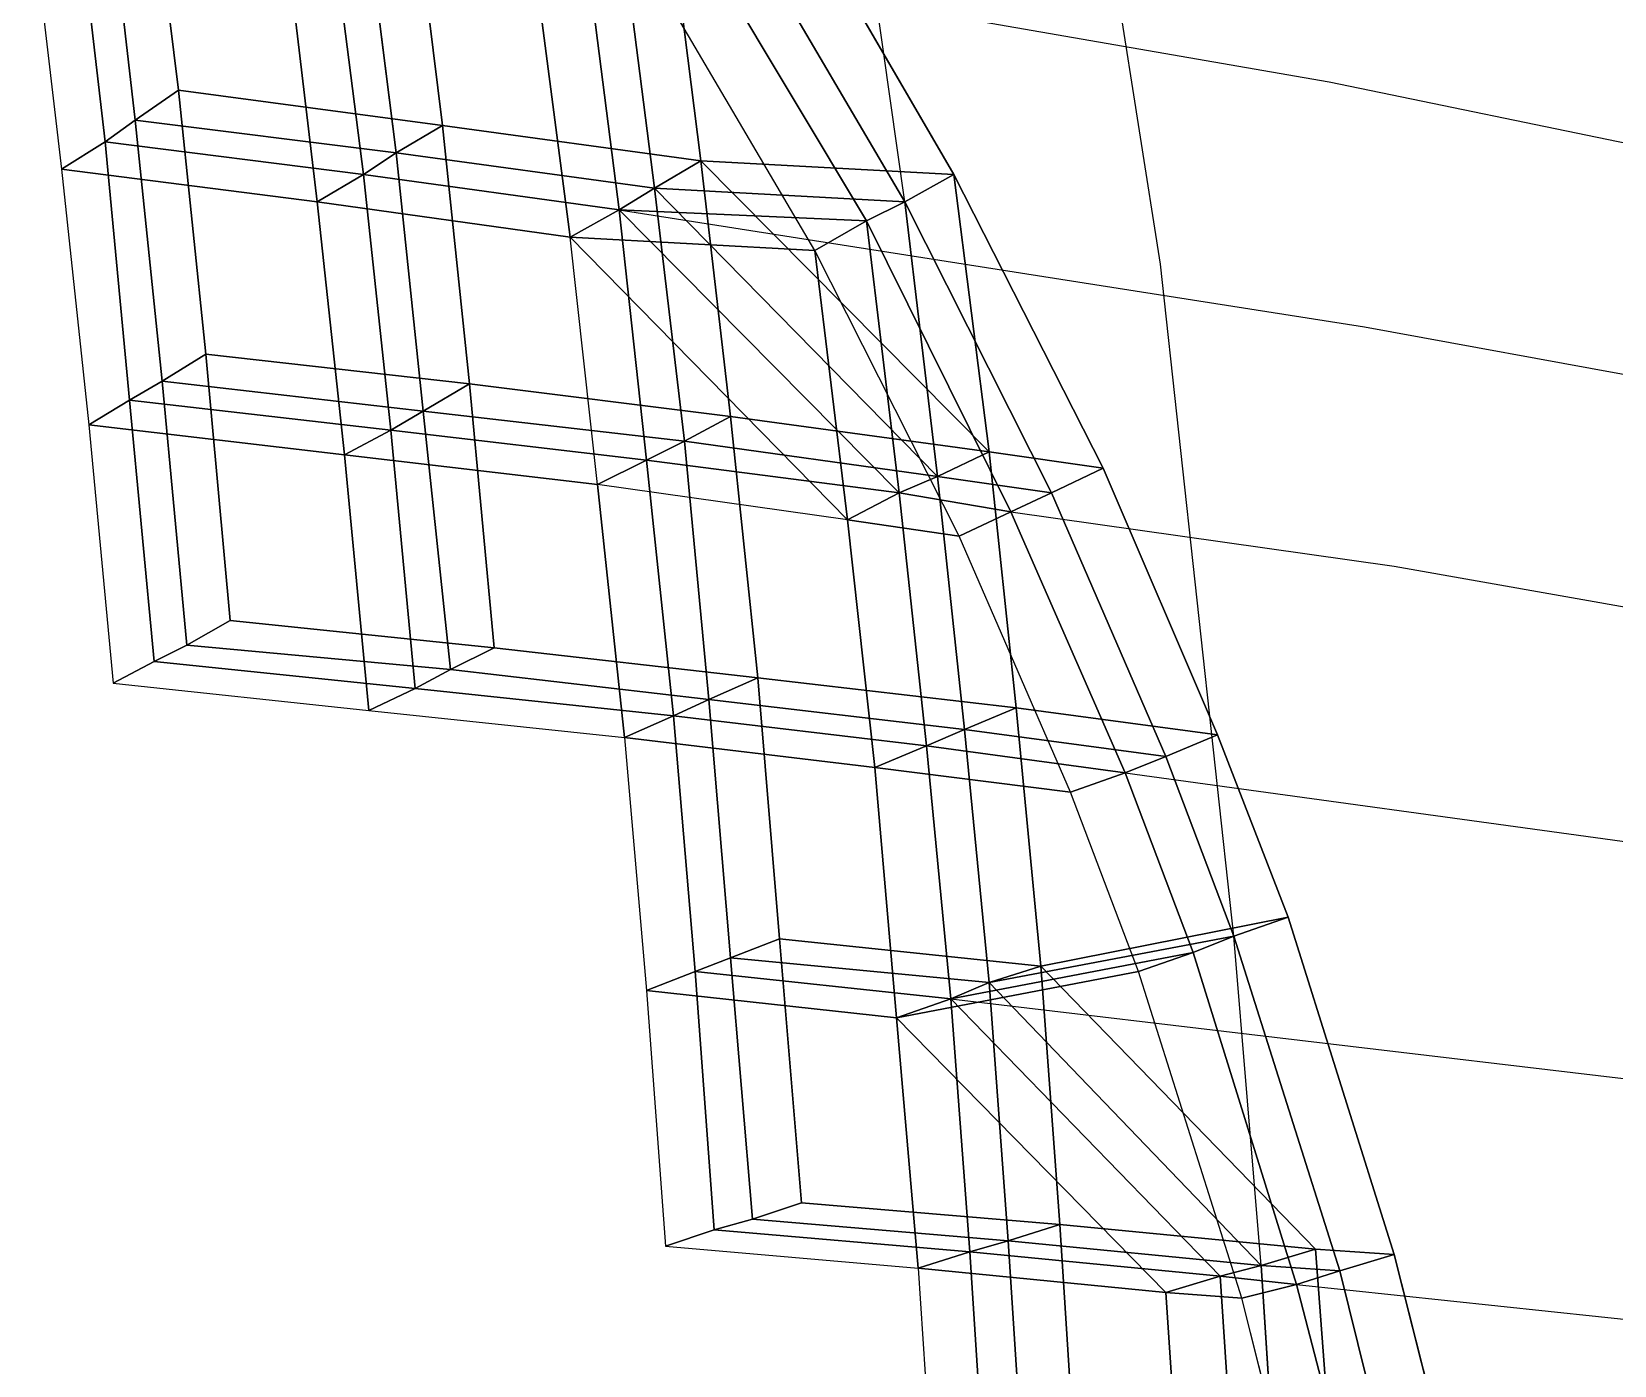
# Model space of a CAD drawing. Extents: x -24.1 to 24.1, y -24.4 to 24.4.
# Drawn here: x 13.24 to 19.06, y 4.71 to 9.62 of the extents above; entities that cross this region are included whole.
import ezdxf

# ---------------------------------------------------------------- set-up
doc = ezdxf.new("R2010")
doc.units = 0
doc.header["$MEASUREMENT"] = 0
for name, color, linetype in [('Bases - borderline', 7, 'CONTINUOUS'), ('Bases - borderline bottom', 7, 'CONTINUOUS'), ('Bases - borderline side1', 7, 'CONTINUOUS'), ('Bases - borderline side2', 7, 'CONTINUOUS'), ('Bases - borderline side3', 7, 'CONTINUOUS'), ('Bases - borderline side4', 7, 'CONTINUOUS'), ('Bases - borderline top', 7, 'CONTINUOUS'), ('Bases bottom', 7, 'CONTINUOUS'), ('Bases side1', 7, 'CONTINUOUS'), ('Bases side2', 7, 'CONTINUOUS'), ('Bases side3', 7, 'CONTINUOUS'), ('Bases side4', 7, 'CONTINUOUS'), ('Bases top', 7, 'CONTINUOUS'), ('FEA1', 7, 'CONTINUOUS'), ('LowerTendons', 7, 'CONTINUOUS'), ('LowerTendons Crown', 7, 'CONTINUOUS'), ('TendonPoints1', 7, 'CONTINUOUS'), ('UpperTendons', 7, 'CONTINUOUS'), ('UpperTendons Crown', 7, 'CONTINUOUS')]:
    doc.layers.add(name, color=color, linetype=linetype)

msp = doc.modelspace()

# ---------------------------------------------------------------- linework, layer by layer
at = {"layer": 'Bases - borderline'}
for points in [[(15.7, 9.14, 60.31), (16.76, 8.07, 60.05), (15.81, 8.2, 60.52)], [(15.7, 9.14, 60.31), (16.76, 8.07, 60.05), (16.63, 9.09, 59.83)], [(16.76, 8.07, 60.05), (17.18, 8.01, 59.83), (16.63, 9.09, 59.83)], [(15.53, 9.04, 59.97), (16.57, 7.98, 59.71), (15.64, 8.11, 60.18)], [(15.53, 9.04, 59.97), (16.57, 7.98, 59.71), (15.64, 8.11, 60.18)], [(15.53, 9.04, 59.97), (16.57, 7.98, 59.71), (16.45, 8.99, 59.49)], [(15.53, 9.04, 59.97), (16.57, 7.98, 59.71), (16.45, 8.99, 59.49)], [(16.57, 7.98, 59.71), (16.99, 7.92, 59.5), (16.45, 8.99, 59.49)], [(16.57, 7.98, 59.71), (16.99, 7.92, 59.5), (16.45, 8.99, 59.49)], [(15.4, 8.96, 59.71), (16.43, 7.92, 59.45), (15.5, 8.04, 59.92)], [(15.4, 8.96, 59.71), (16.43, 7.92, 59.45), (15.5, 8.04, 59.92)], [(15.4, 8.96, 59.71), (16.43, 7.92, 59.45), (16.31, 8.92, 59.24)], [(15.4, 8.96, 59.71), (16.43, 7.92, 59.45), (16.31, 8.92, 59.24)], [(16.43, 7.92, 59.45), (16.84, 7.85, 59.24), (16.31, 8.92, 59.24)], [(16.43, 7.92, 59.45), (16.84, 7.85, 59.24), (16.31, 8.92, 59.24)], [(15.22, 8.86, 59.37), (16.24, 7.82, 59.11), (15.32, 7.95, 59.57)], [(15.22, 8.86, 59.37), (16.24, 7.82, 59.11), (16.12, 8.81, 58.9)], [(16.24, 7.82, 59.11), (16.65, 7.76, 58.9), (16.12, 8.81, 58.9)], [(16.95, 6.18, 60.39), (17.02, 5.23, 60.53), (17.96, 5.14, 60)], [(16.76, 6.12, 60.04), (16.83, 5.17, 60.18), (17.76, 5.08, 59.66)], [(16.76, 6.12, 60.04), (16.83, 5.17, 60.18), (17.76, 5.08, 59.66)], [(16.62, 6.06, 59.79), (16.69, 5.13, 59.92), (17.61, 5.04, 59.41)], [(16.62, 6.06, 59.79), (16.69, 5.13, 59.92), (17.61, 5.04, 59.41)], [(16.42, 5.99, 59.44), (16.5, 5.07, 59.57), (17.41, 4.98, 59.07)]]:
    msp.add_3dface(points, dxfattribs=at)
at = {"layer": 'Bases - borderline bottom'}
for points in [[(15.41, 9.98, 59.73), (15.53, 9.04, 59.97), (16.45, 8.99, 59.49), (15.91, 9.91, 59.5)], [(15.28, 9.9, 59.48), (15.4, 8.96, 59.71), (16.31, 8.92, 59.24), (15.77, 9.82, 59.24)], [(15.1, 9.78, 59.14), (15.22, 8.86, 59.37), (16.12, 8.81, 58.9), (15.59, 9.71, 58.9)], [(16.57, 7.98, 59.71), (16.67, 7.05, 59.89), (17.41, 6.95, 59.49), (16.99, 7.92, 59.5)], [(16.43, 7.92, 59.45), (16.53, 6.99, 59.63), (17.26, 6.89, 59.24), (16.84, 7.85, 59.24)], [(16.24, 7.82, 59.11), (16.34, 6.91, 59.29), (17.06, 6.82, 58.9), (16.65, 7.76, 58.9)], [(16.67, 7.05, 59.89), (16.76, 6.12, 60.04), (17.66, 6.29, 59.49), (17.41, 6.95, 59.49)], [(16.53, 6.99, 59.63), (16.62, 6.06, 59.79), (17.51, 6.23, 59.24), (17.26, 6.89, 59.24)], [(16.34, 6.91, 59.29), (16.42, 5.99, 59.44), (17.31, 6.16, 58.9), (17.06, 6.82, 58.9)], [(16.76, 6.12, 60.04), (17.76, 5.08, 59.66), (18.05, 5.06, 59.5), (17.66, 6.29, 59.49)], [(16.62, 6.06, 59.79), (17.61, 5.04, 59.41), (17.89, 5.01, 59.24), (17.51, 6.23, 59.24)], [(16.42, 5.99, 59.44), (17.41, 4.98, 59.07), (17.69, 4.96, 58.9), (17.31, 6.16, 58.9)], [(17.76, 5.08, 59.66), (17.82, 4.17, 59.77), (18.28, 4.13, 59.5), (18.05, 5.06, 59.5)], [(17.61, 5.04, 59.41), (17.67, 4.13, 59.51), (18.13, 4.09, 59.24), (17.89, 5.01, 59.24)], [(17.41, 4.98, 59.07), (17.47, 4.08, 59.17), (17.92, 4.04, 58.9), (17.69, 4.96, 58.9)]]:
    msp.add_3dface(points, dxfattribs=at)
at = {"layer": 'Bases - borderline side1'}
for points in [[(15.41, 9.98, 59.73), (15.53, 9.04, 59.97), (15.7, 9.14, 60.31), (15.58, 10.09, 60.07)], [(15.28, 9.9, 59.48), (15.4, 8.96, 59.71), (15.53, 9.04, 59.97), (15.41, 9.98, 59.73)], [(15.1, 9.78, 59.14), (15.22, 8.86, 59.37), (15.4, 8.96, 59.71), (15.28, 9.9, 59.48)], [(16.57, 7.98, 59.71), (16.67, 7.05, 59.89), (16.86, 7.13, 60.23), (16.76, 8.07, 60.05)], [(16.43, 7.92, 59.45), (16.53, 6.99, 59.63), (16.67, 7.05, 59.89), (16.57, 7.98, 59.71)], [(16.24, 7.82, 59.11), (16.34, 6.91, 59.29), (16.53, 6.99, 59.63), (16.43, 7.92, 59.45)], [(16.67, 7.05, 59.89), (16.76, 6.12, 60.04), (16.95, 6.18, 60.39), (16.86, 7.13, 60.23)], [(16.53, 6.99, 59.63), (16.62, 6.06, 59.79), (16.76, 6.12, 60.04), (16.67, 7.05, 59.89)], [(16.34, 6.91, 59.29), (16.42, 5.99, 59.44), (16.62, 6.06, 59.79), (16.53, 6.99, 59.63)], [(16.76, 6.12, 60.04), (17.76, 5.08, 59.66), (17.96, 5.14, 60), (16.95, 6.18, 60.39)], [(16.62, 6.06, 59.79), (17.61, 5.04, 59.41), (17.76, 5.08, 59.66), (16.76, 6.12, 60.04)], [(16.42, 5.99, 59.44), (17.41, 4.98, 59.07), (17.61, 5.04, 59.41), (16.62, 6.06, 59.79)], [(17.76, 5.08, 59.66), (17.82, 4.17, 59.77), (18.03, 4.21, 60.11), (17.96, 5.14, 60)], [(17.61, 5.04, 59.41), (17.67, 4.13, 59.51), (17.82, 4.17, 59.77), (17.76, 5.08, 59.66)], [(17.41, 4.98, 59.07), (17.47, 4.08, 59.17), (17.67, 4.13, 59.51), (17.61, 5.04, 59.41)]]:
    msp.add_3dface(points, dxfattribs=at)
at = {"layer": 'Bases - borderline side2'}
for points in [[(15.53, 9.04, 59.97), (16.45, 8.99, 59.49), (16.63, 9.09, 59.83), (15.7, 9.14, 60.31)], [(15.4, 8.96, 59.71), (16.31, 8.92, 59.24), (16.45, 8.99, 59.49), (15.53, 9.04, 59.97)], [(15.22, 8.86, 59.37), (16.12, 8.81, 58.9), (16.31, 8.92, 59.24), (15.4, 8.96, 59.71)], [(16.67, 7.05, 59.89), (17.41, 6.95, 59.49), (17.6, 7.03, 59.83), (16.86, 7.13, 60.23)], [(16.53, 6.99, 59.63), (17.26, 6.89, 59.24), (17.41, 6.95, 59.49), (16.67, 7.05, 59.89)], [(16.34, 6.91, 59.29), (17.06, 6.82, 58.9), (17.26, 6.89, 59.24), (16.53, 6.99, 59.63)], [(16.76, 6.12, 60.04), (17.66, 6.29, 59.49), (17.86, 6.36, 59.83), (16.95, 6.18, 60.39)], [(16.62, 6.06, 59.79), (17.51, 6.23, 59.24), (17.66, 6.29, 59.49), (16.76, 6.12, 60.04)], [(16.42, 5.99, 59.44), (17.31, 6.16, 58.9), (17.51, 6.23, 59.24), (16.62, 6.06, 59.79)], [(17.76, 5.08, 59.66), (18.05, 5.06, 59.5), (18.25, 5.12, 59.83), (17.96, 5.14, 60)], [(17.61, 5.04, 59.41), (17.89, 5.01, 59.24), (18.05, 5.06, 59.5), (17.76, 5.08, 59.66)], [(17.41, 4.98, 59.07), (17.69, 4.96, 58.9), (17.89, 5.01, 59.24), (17.61, 5.04, 59.41)]]:
    msp.add_3dface(points, dxfattribs=at)
at = {"layer": 'Bases - borderline side3'}
for points in [[(16.45, 8.99, 59.49), (15.91, 9.91, 59.5), (16.09, 10.02, 59.83), (16.63, 9.09, 59.83)], [(16.31, 8.92, 59.24), (15.77, 9.82, 59.24), (15.91, 9.91, 59.5), (16.45, 8.99, 59.49)], [(16.12, 8.81, 58.9), (15.59, 9.71, 58.9), (15.77, 9.82, 59.24), (16.31, 8.92, 59.24)], [(17.41, 6.95, 59.49), (16.99, 7.92, 59.5), (17.18, 8.01, 59.83), (17.6, 7.03, 59.83)], [(17.26, 6.89, 59.24), (16.84, 7.85, 59.24), (16.99, 7.92, 59.5), (17.41, 6.95, 59.49)], [(17.06, 6.82, 58.9), (16.65, 7.76, 58.9), (16.84, 7.85, 59.24), (17.26, 6.89, 59.24)], [(17.66, 6.29, 59.49), (17.41, 6.95, 59.49), (17.6, 7.03, 59.83), (17.86, 6.36, 59.83)], [(17.51, 6.23, 59.24), (17.26, 6.89, 59.24), (17.41, 6.95, 59.49), (17.66, 6.29, 59.49)], [(17.31, 6.16, 58.9), (17.06, 6.82, 58.9), (17.26, 6.89, 59.24), (17.51, 6.23, 59.24)], [(18.05, 5.06, 59.5), (17.66, 6.29, 59.49), (17.86, 6.36, 59.83), (18.25, 5.12, 59.83)], [(17.89, 5.01, 59.24), (17.51, 6.23, 59.24), (17.66, 6.29, 59.49), (18.05, 5.06, 59.5)], [(17.69, 4.96, 58.9), (17.31, 6.16, 58.9), (17.51, 6.23, 59.24), (17.89, 5.01, 59.24)], [(18.28, 4.13, 59.5), (18.05, 5.06, 59.5), (18.25, 5.12, 59.83), (18.49, 4.17, 59.83)], [(17.92, 4.04, 58.9), (17.69, 4.96, 58.9), (17.89, 5.01, 59.24), (18.13, 4.09, 59.24)], [(18.13, 4.09, 59.24), (17.89, 5.01, 59.24), (18.05, 5.06, 59.5), (18.28, 4.13, 59.5)]]:
    msp.add_3dface(points, dxfattribs=at)
at = {"layer": 'Bases - borderline side4'}
for points in [[(16.99, 7.92, 59.5), (16.57, 7.98, 59.71), (16.76, 8.07, 60.05), (17.18, 8.01, 59.83)], [(16.84, 7.85, 59.24), (16.43, 7.92, 59.45), (16.57, 7.98, 59.71), (16.99, 7.92, 59.5)], [(16.65, 7.76, 58.9), (16.24, 7.82, 59.11), (16.43, 7.92, 59.45), (16.84, 7.85, 59.24)], [(17.41, 6.95, 59.49), (16.67, 7.05, 59.89), (16.86, 7.13, 60.23), (17.6, 7.03, 59.83)], [(17.26, 6.89, 59.24), (16.53, 6.99, 59.63), (16.67, 7.05, 59.89), (17.41, 6.95, 59.49)], [(17.06, 6.82, 58.9), (16.34, 6.91, 59.29), (16.53, 6.99, 59.63), (17.26, 6.89, 59.24)], [(17.66, 6.29, 59.49), (16.76, 6.12, 60.04), (16.95, 6.18, 60.39), (17.86, 6.36, 59.83)], [(17.51, 6.23, 59.24), (16.62, 6.06, 59.79), (16.76, 6.12, 60.04), (17.66, 6.29, 59.49)], [(17.31, 6.16, 58.9), (16.42, 5.99, 59.44), (16.62, 6.06, 59.79), (17.51, 6.23, 59.24)], [(18.05, 5.06, 59.5), (17.76, 5.08, 59.66), (17.96, 5.14, 60), (18.25, 5.12, 59.83)], [(17.89, 5.01, 59.24), (17.61, 5.04, 59.41), (17.76, 5.08, 59.66), (18.05, 5.06, 59.5)], [(17.69, 4.96, 58.9), (17.41, 4.98, 59.07), (17.61, 5.04, 59.41), (17.89, 5.01, 59.24)]]:
    msp.add_3dface(points, dxfattribs=at)
at = {"layer": 'Bases - borderline top'}
for points in [[(15.58, 10.09, 60.07), (15.7, 9.14, 60.31), (16.63, 9.09, 59.83), (16.09, 10.02, 59.83)], [(15.41, 9.98, 59.73), (15.53, 9.04, 59.97), (16.45, 8.99, 59.49), (15.91, 9.91, 59.5)], [(15.28, 9.9, 59.48), (15.4, 8.96, 59.71), (16.31, 8.92, 59.24), (15.77, 9.82, 59.24)], [(16.76, 8.07, 60.05), (16.86, 7.13, 60.23), (17.6, 7.03, 59.83), (17.18, 8.01, 59.83)], [(16.57, 7.98, 59.71), (16.67, 7.05, 59.89), (17.41, 6.95, 59.49), (16.99, 7.92, 59.5)], [(16.43, 7.92, 59.45), (16.53, 6.99, 59.63), (17.26, 6.89, 59.24), (16.84, 7.85, 59.24)], [(16.86, 7.13, 60.23), (16.95, 6.18, 60.39), (17.86, 6.36, 59.83), (17.6, 7.03, 59.83)], [(16.67, 7.05, 59.89), (16.76, 6.12, 60.04), (17.66, 6.29, 59.49), (17.41, 6.95, 59.49)], [(16.53, 6.99, 59.63), (16.62, 6.06, 59.79), (17.51, 6.23, 59.24), (17.26, 6.89, 59.24)], [(16.95, 6.18, 60.39), (17.96, 5.14, 60), (18.25, 5.12, 59.83), (17.86, 6.36, 59.83)], [(16.76, 6.12, 60.04), (17.76, 5.08, 59.66), (18.05, 5.06, 59.5), (17.66, 6.29, 59.49)], [(16.62, 6.06, 59.79), (17.61, 5.04, 59.41), (17.89, 5.01, 59.24), (17.51, 6.23, 59.24)], [(17.96, 5.14, 60), (18.03, 4.21, 60.11), (18.49, 4.17, 59.83), (18.25, 5.12, 59.83)], [(17.76, 5.08, 59.66), (17.82, 4.17, 59.77), (18.28, 4.13, 59.5), (18.05, 5.06, 59.5)], [(17.61, 5.04, 59.41), (17.67, 4.13, 59.51), (18.13, 4.09, 59.24), (17.89, 5.01, 59.24)]]:
    msp.add_3dface(points, dxfattribs=at)
at = {"layer": 'Bases bottom'}
for points in [[(13.62, 9.29, 60.8), (14.58, 9.17, 60.4), (14.46, 10.12, 60.15), (13.51, 10.25, 60.54)], [(13.51, 9.21, 60.53), (14.46, 9.09, 60.14), (14.34, 10.03, 59.89), (13.4, 10.16, 60.28)], [(14.58, 9.17, 60.4), (15.53, 9.04, 59.97), (15.41, 9.98, 59.73), (14.46, 10.12, 60.15)], [(13.35, 9.11, 60.18), (14.29, 8.99, 59.79), (14.18, 9.92, 59.55), (13.24, 10.05, 59.93)], [(14.46, 9.09, 60.14), (15.4, 8.96, 59.71), (15.28, 9.9, 59.48), (14.34, 10.03, 59.89)], [(14.29, 8.99, 59.79), (15.22, 8.86, 59.37), (15.1, 9.78, 59.14), (14.18, 9.92, 59.55)], [(13.72, 8.33, 61.03), (14.68, 8.22, 60.62), (14.58, 9.17, 60.4), (13.62, 9.29, 60.8)], [(13.6, 8.26, 60.76), (14.56, 8.15, 60.35), (14.46, 9.09, 60.14), (13.51, 9.21, 60.53)], [(14.68, 8.22, 60.62), (15.64, 8.11, 60.18), (15.53, 9.04, 59.97), (14.58, 9.17, 60.4)], [(13.45, 8.17, 60.4), (14.39, 8.06, 60), (14.29, 8.99, 59.79), (13.35, 9.11, 60.18)], [(14.56, 8.15, 60.35), (15.5, 8.04, 59.92), (15.4, 8.96, 59.71), (14.46, 9.09, 60.14)], [(14.39, 8.06, 60), (15.32, 7.95, 59.57), (15.22, 8.86, 59.37), (14.29, 8.99, 59.79)], [(13.81, 7.36, 61.23), (14.78, 7.27, 60.81), (14.68, 8.22, 60.62), (13.72, 8.33, 61.03)], [(13.69, 7.3, 60.96), (14.65, 7.2, 60.55), (14.56, 8.15, 60.35), (13.6, 8.26, 60.76)], [(14.78, 7.27, 60.81), (15.73, 7.16, 60.36), (15.64, 8.11, 60.18), (14.68, 8.22, 60.62)], [(13.54, 7.22, 60.6), (14.48, 7.12, 60.19), (14.39, 8.06, 60), (13.45, 8.17, 60.4)], [(14.65, 7.2, 60.55), (15.6, 7.1, 60.1), (15.5, 8.04, 59.92), (14.56, 8.15, 60.35)], [(15.73, 7.16, 60.36), (16.67, 7.05, 59.89), (16.57, 7.98, 59.71), (15.64, 8.11, 60.18)], [(14.48, 7.12, 60.19), (15.42, 7.02, 59.75), (15.32, 7.95, 59.57), (14.39, 8.06, 60)], [(15.6, 7.1, 60.1), (16.53, 6.99, 59.63), (16.43, 7.92, 59.45), (15.5, 8.04, 59.92)], [(15.42, 7.02, 59.75), (16.34, 6.91, 59.29), (16.24, 7.82, 59.11), (15.32, 7.95, 59.57)], [(15.81, 6.21, 60.53), (16.76, 6.12, 60.04), (16.67, 7.05, 59.89), (15.73, 7.16, 60.36)], [(15.68, 6.16, 60.26), (16.62, 6.06, 59.79), (16.53, 6.99, 59.63), (15.6, 7.1, 60.1)], [(15.5, 6.09, 59.91), (16.42, 5.99, 59.44), (16.34, 6.91, 59.29), (15.42, 7.02, 59.75)], [(15.89, 5.25, 60.67), (16.83, 5.17, 60.18), (16.76, 6.12, 60.04), (15.81, 6.21, 60.53)], [(15.75, 5.21, 60.4), (16.69, 5.13, 59.92), (16.62, 6.06, 59.79), (15.68, 6.16, 60.26)], [(15.57, 5.15, 60.05), (16.5, 5.07, 59.57), (16.42, 5.99, 59.44), (15.5, 6.09, 59.91)], [(16.75, 4.2, 60.03), (17.67, 4.13, 59.51), (17.61, 5.04, 59.41), (16.69, 5.13, 59.92)], [(16.89, 4.24, 60.29), (17.82, 4.17, 59.77), (17.76, 5.08, 59.66), (16.83, 5.17, 60.18)], [(16.56, 4.16, 59.68), (17.47, 4.08, 59.17), (17.41, 4.98, 59.07), (16.5, 5.07, 59.57)]]:
    msp.add_3dface(points, dxfattribs=at)
at = {"layer": 'Bases side1'}
for points in [[(13.62, 9.29, 60.8), (14.58, 9.17, 60.4), (14.75, 9.27, 60.75), (13.78, 9.4, 61.15)], [(13.51, 9.21, 60.53), (14.46, 9.09, 60.14), (14.58, 9.17, 60.4), (13.62, 9.29, 60.8)], [(14.58, 9.17, 60.4), (15.53, 9.04, 59.97), (15.7, 9.14, 60.31), (14.75, 9.27, 60.75)], [(13.35, 9.11, 60.18), (14.29, 8.99, 59.79), (14.46, 9.09, 60.14), (13.51, 9.21, 60.53)], [(14.46, 9.09, 60.14), (15.4, 8.96, 59.71), (15.53, 9.04, 59.97), (14.58, 9.17, 60.4)], [(14.29, 8.99, 59.79), (15.22, 8.86, 59.37), (15.4, 8.96, 59.71), (14.46, 9.09, 60.14)], [(13.72, 8.33, 61.03), (14.68, 8.22, 60.62), (14.85, 8.32, 60.97), (13.88, 8.43, 61.38)], [(13.6, 8.26, 60.76), (14.56, 8.15, 60.35), (14.68, 8.22, 60.62), (13.72, 8.33, 61.03)], [(14.68, 8.22, 60.62), (15.64, 8.11, 60.18), (15.81, 8.2, 60.52), (14.85, 8.32, 60.97)], [(13.45, 8.17, 60.4), (14.39, 8.06, 60), (14.56, 8.15, 60.35), (13.6, 8.26, 60.76)], [(14.56, 8.15, 60.35), (15.5, 8.04, 59.92), (15.64, 8.11, 60.18), (14.68, 8.22, 60.62)], [(14.39, 8.06, 60), (15.32, 7.95, 59.57), (15.5, 8.04, 59.92), (14.56, 8.15, 60.35)], [(13.81, 7.36, 61.23), (14.78, 7.27, 60.81), (14.94, 7.35, 61.16), (13.97, 7.45, 61.59)], [(13.69, 7.3, 60.96), (14.65, 7.2, 60.55), (14.78, 7.27, 60.81), (13.81, 7.36, 61.23)], [(14.78, 7.27, 60.81), (15.73, 7.16, 60.36), (15.91, 7.24, 60.71), (14.94, 7.35, 61.16)], [(13.54, 7.22, 60.6), (14.48, 7.12, 60.19), (14.65, 7.2, 60.55), (13.69, 7.3, 60.96)], [(14.65, 7.2, 60.55), (15.6, 7.1, 60.1), (15.73, 7.16, 60.36), (14.78, 7.27, 60.81)], [(15.73, 7.16, 60.36), (16.67, 7.05, 59.89), (16.86, 7.13, 60.23), (15.91, 7.24, 60.71)], [(14.48, 7.12, 60.19), (15.42, 7.02, 59.75), (15.6, 7.1, 60.1), (14.65, 7.2, 60.55)], [(15.6, 7.1, 60.1), (16.53, 6.99, 59.63), (16.67, 7.05, 59.89), (15.73, 7.16, 60.36)], [(15.42, 7.02, 59.75), (16.34, 6.91, 59.29), (16.53, 6.99, 59.63), (15.6, 7.1, 60.1)], [(15.81, 6.21, 60.53), (16.76, 6.12, 60.04), (16.95, 6.18, 60.39), (15.99, 6.28, 60.88)], [(15.68, 6.16, 60.26), (16.62, 6.06, 59.79), (16.76, 6.12, 60.04), (15.81, 6.21, 60.53)], [(15.5, 6.09, 59.91), (16.42, 5.99, 59.44), (16.62, 6.06, 59.79), (15.68, 6.16, 60.26)], [(15.89, 5.25, 60.67), (16.83, 5.17, 60.18), (17.02, 5.23, 60.53), (16.07, 5.31, 61.02)], [(15.75, 5.21, 60.4), (16.69, 5.13, 59.92), (16.83, 5.17, 60.18), (15.89, 5.25, 60.67)], [(15.57, 5.15, 60.05), (16.5, 5.07, 59.57), (16.69, 5.13, 59.92), (15.75, 5.21, 60.4)]]:
    msp.add_3dface(points, dxfattribs=at)
at = {"layer": 'Bases side2'}
for points in [[(14.58, 9.17, 60.4), (14.46, 10.12, 60.15), (14.63, 10.24, 60.5), (14.75, 9.27, 60.75)], [(14.46, 9.09, 60.14), (14.34, 10.03, 59.89), (14.46, 10.12, 60.15), (14.58, 9.17, 60.4)], [(15.53, 9.04, 59.97), (15.41, 9.98, 59.73), (15.58, 10.09, 60.07), (15.7, 9.14, 60.31)], [(14.29, 8.99, 59.79), (14.18, 9.92, 59.55), (14.34, 10.03, 59.89), (14.46, 9.09, 60.14)], [(15.4, 8.96, 59.71), (15.28, 9.9, 59.48), (15.41, 9.98, 59.73), (15.53, 9.04, 59.97)], [(15.22, 8.86, 59.37), (15.1, 9.78, 59.14), (15.28, 9.9, 59.48), (15.4, 8.96, 59.71)], [(14.68, 8.22, 60.62), (14.58, 9.17, 60.4), (14.75, 9.27, 60.75), (14.85, 8.32, 60.97)], [(14.56, 8.15, 60.35), (14.46, 9.09, 60.14), (14.58, 9.17, 60.4), (14.68, 8.22, 60.62)], [(15.64, 8.11, 60.18), (15.53, 9.04, 59.97), (15.7, 9.14, 60.31), (15.81, 8.2, 60.52)], [(14.39, 8.06, 60), (14.29, 8.99, 59.79), (14.46, 9.09, 60.14), (14.56, 8.15, 60.35)], [(15.5, 8.04, 59.92), (15.4, 8.96, 59.71), (15.53, 9.04, 59.97), (15.64, 8.11, 60.18)], [(15.32, 7.95, 59.57), (15.22, 8.86, 59.37), (15.4, 8.96, 59.71), (15.5, 8.04, 59.92)], [(14.78, 7.27, 60.81), (14.68, 8.22, 60.62), (14.85, 8.32, 60.97), (14.94, 7.35, 61.16)], [(14.65, 7.2, 60.55), (14.56, 8.15, 60.35), (14.68, 8.22, 60.62), (14.78, 7.27, 60.81)], [(14.48, 7.12, 60.19), (14.39, 8.06, 60), (14.56, 8.15, 60.35), (14.65, 7.2, 60.55)], [(15.73, 7.16, 60.36), (15.64, 8.11, 60.18), (15.81, 8.2, 60.52), (15.91, 7.24, 60.71)], [(15.6, 7.1, 60.1), (15.5, 8.04, 59.92), (15.64, 8.11, 60.18), (15.73, 7.16, 60.36)], [(15.42, 7.02, 59.75), (15.32, 7.95, 59.57), (15.5, 8.04, 59.92), (15.6, 7.1, 60.1)], [(16.67, 7.05, 59.89), (16.57, 7.98, 59.71), (16.76, 8.07, 60.05), (16.86, 7.13, 60.23)], [(16.53, 6.99, 59.63), (16.43, 7.92, 59.45), (16.57, 7.98, 59.71), (16.67, 7.05, 59.89)], [(16.34, 6.91, 59.29), (16.24, 7.82, 59.11), (16.43, 7.92, 59.45), (16.53, 6.99, 59.63)], [(16.76, 6.12, 60.04), (16.67, 7.05, 59.89), (16.86, 7.13, 60.23), (16.95, 6.18, 60.39)], [(16.62, 6.06, 59.79), (16.53, 6.99, 59.63), (16.67, 7.05, 59.89), (16.76, 6.12, 60.04)], [(16.42, 5.99, 59.44), (16.34, 6.91, 59.29), (16.53, 6.99, 59.63), (16.62, 6.06, 59.79)], [(16.83, 5.17, 60.18), (16.76, 6.12, 60.04), (16.95, 6.18, 60.39), (17.02, 5.23, 60.53)], [(16.69, 5.13, 59.92), (16.62, 6.06, 59.79), (16.76, 6.12, 60.04), (16.83, 5.17, 60.18)], [(16.5, 5.07, 59.57), (16.42, 5.99, 59.44), (16.62, 6.06, 59.79), (16.69, 5.13, 59.92)], [(17.82, 4.17, 59.77), (17.76, 5.08, 59.66), (17.96, 5.14, 60), (18.03, 4.21, 60.11)], [(17.67, 4.13, 59.51), (17.61, 5.04, 59.41), (17.76, 5.08, 59.66), (17.82, 4.17, 59.77)], [(17.47, 4.08, 59.17), (17.41, 4.98, 59.07), (17.61, 5.04, 59.41), (17.67, 4.13, 59.51)]]:
    msp.add_3dface(points, dxfattribs=at)
at = {"layer": 'Bases side3'}
for points in [[(14.58, 9.17, 60.4), (13.62, 9.29, 60.8), (13.78, 9.4, 61.15), (14.75, 9.27, 60.75)], [(14.46, 9.09, 60.14), (13.51, 9.21, 60.53), (13.62, 9.29, 60.8), (14.58, 9.17, 60.4)], [(15.53, 9.04, 59.97), (14.58, 9.17, 60.4), (14.75, 9.27, 60.75), (15.7, 9.14, 60.31)], [(14.29, 8.99, 59.79), (13.35, 9.11, 60.18), (13.51, 9.21, 60.53), (14.46, 9.09, 60.14)], [(15.4, 8.96, 59.71), (14.46, 9.09, 60.14), (14.58, 9.17, 60.4), (15.53, 9.04, 59.97)], [(15.22, 8.86, 59.37), (14.29, 8.99, 59.79), (14.46, 9.09, 60.14), (15.4, 8.96, 59.71)], [(14.68, 8.22, 60.62), (13.72, 8.33, 61.03), (13.88, 8.43, 61.38), (14.85, 8.32, 60.97)], [(14.56, 8.15, 60.35), (13.6, 8.26, 60.76), (13.72, 8.33, 61.03), (14.68, 8.22, 60.62)], [(15.64, 8.11, 60.18), (14.68, 8.22, 60.62), (14.85, 8.32, 60.97), (15.81, 8.2, 60.52)], [(14.39, 8.06, 60), (13.45, 8.17, 60.4), (13.6, 8.26, 60.76), (14.56, 8.15, 60.35)], [(15.5, 8.04, 59.92), (14.56, 8.15, 60.35), (14.68, 8.22, 60.62), (15.64, 8.11, 60.18)], [(15.32, 7.95, 59.57), (14.39, 8.06, 60), (14.56, 8.15, 60.35), (15.5, 8.04, 59.92)], [(16.57, 7.98, 59.71), (15.64, 8.11, 60.18), (15.81, 8.2, 60.52), (16.76, 8.07, 60.05)], [(16.43, 7.92, 59.45), (15.5, 8.04, 59.92), (15.64, 8.11, 60.18), (16.57, 7.98, 59.71)], [(16.24, 7.82, 59.11), (15.32, 7.95, 59.57), (15.5, 8.04, 59.92), (16.43, 7.92, 59.45)], [(16.67, 7.05, 59.89), (15.73, 7.16, 60.36), (15.91, 7.24, 60.71), (16.86, 7.13, 60.23)], [(16.53, 6.99, 59.63), (15.6, 7.1, 60.1), (15.73, 7.16, 60.36), (16.67, 7.05, 59.89)], [(16.34, 6.91, 59.29), (15.42, 7.02, 59.75), (15.6, 7.1, 60.1), (16.53, 6.99, 59.63)], [(16.76, 6.12, 60.04), (15.81, 6.21, 60.53), (15.99, 6.28, 60.88), (16.95, 6.18, 60.39)], [(16.62, 6.06, 59.79), (15.68, 6.16, 60.26), (15.81, 6.21, 60.53), (16.76, 6.12, 60.04)], [(16.42, 5.99, 59.44), (15.5, 6.09, 59.91), (15.68, 6.16, 60.26), (16.62, 6.06, 59.79)], [(17.76, 5.08, 59.66), (16.83, 5.17, 60.18), (17.02, 5.23, 60.53), (17.96, 5.14, 60)], [(17.41, 4.98, 59.07), (16.5, 5.07, 59.57), (16.69, 5.13, 59.92), (17.61, 5.04, 59.41)], [(17.61, 5.04, 59.41), (16.69, 5.13, 59.92), (16.83, 5.17, 60.18), (17.76, 5.08, 59.66)]]:
    msp.add_3dface(points, dxfattribs=at)
at = {"layer": 'Bases side4'}
for points in [[(13.51, 10.25, 60.54), (13.62, 9.29, 60.8), (13.78, 9.4, 61.15), (13.66, 10.37, 60.9)], [(13.4, 10.16, 60.28), (13.51, 9.21, 60.53), (13.62, 9.29, 60.8), (13.51, 10.25, 60.54)], [(14.46, 10.12, 60.15), (14.58, 9.17, 60.4), (14.75, 9.27, 60.75), (14.63, 10.24, 60.5)], [(13.24, 10.05, 59.93), (13.35, 9.11, 60.18), (13.51, 9.21, 60.53), (13.4, 10.16, 60.28)], [(14.34, 10.03, 59.89), (14.46, 9.09, 60.14), (14.58, 9.17, 60.4), (14.46, 10.12, 60.15)], [(14.18, 9.92, 59.55), (14.29, 8.99, 59.79), (14.46, 9.09, 60.14), (14.34, 10.03, 59.89)], [(13.62, 9.29, 60.8), (13.72, 8.33, 61.03), (13.88, 8.43, 61.38), (13.78, 9.4, 61.15)], [(13.51, 9.21, 60.53), (13.6, 8.26, 60.76), (13.72, 8.33, 61.03), (13.62, 9.29, 60.8)], [(14.58, 9.17, 60.4), (14.68, 8.22, 60.62), (14.85, 8.32, 60.97), (14.75, 9.27, 60.75)], [(13.35, 9.11, 60.18), (13.45, 8.17, 60.4), (13.6, 8.26, 60.76), (13.51, 9.21, 60.53)], [(14.46, 9.09, 60.14), (14.56, 8.15, 60.35), (14.68, 8.22, 60.62), (14.58, 9.17, 60.4)], [(14.29, 8.99, 59.79), (14.39, 8.06, 60), (14.56, 8.15, 60.35), (14.46, 9.09, 60.14)], [(13.72, 8.33, 61.03), (13.81, 7.36, 61.23), (13.97, 7.45, 61.59), (13.88, 8.43, 61.38)], [(13.6, 8.26, 60.76), (13.69, 7.3, 60.96), (13.81, 7.36, 61.23), (13.72, 8.33, 61.03)], [(14.68, 8.22, 60.62), (14.78, 7.27, 60.81), (14.94, 7.35, 61.16), (14.85, 8.32, 60.97)], [(13.45, 8.17, 60.4), (13.54, 7.22, 60.6), (13.69, 7.3, 60.96), (13.6, 8.26, 60.76)], [(14.56, 8.15, 60.35), (14.65, 7.2, 60.55), (14.78, 7.27, 60.81), (14.68, 8.22, 60.62)], [(14.39, 8.06, 60), (14.48, 7.12, 60.19), (14.65, 7.2, 60.55), (14.56, 8.15, 60.35)], [(15.64, 8.11, 60.18), (15.73, 7.16, 60.36), (15.91, 7.24, 60.71), (15.81, 8.2, 60.52)], [(15.5, 8.04, 59.92), (15.6, 7.1, 60.1), (15.73, 7.16, 60.36), (15.64, 8.11, 60.18)], [(15.32, 7.95, 59.57), (15.42, 7.02, 59.75), (15.6, 7.1, 60.1), (15.5, 8.04, 59.92)], [(15.73, 7.16, 60.36), (15.81, 6.21, 60.53), (15.99, 6.28, 60.88), (15.91, 7.24, 60.71)], [(15.6, 7.1, 60.1), (15.68, 6.16, 60.26), (15.81, 6.21, 60.53), (15.73, 7.16, 60.36)], [(15.42, 7.02, 59.75), (15.5, 6.09, 59.91), (15.68, 6.16, 60.26), (15.6, 7.1, 60.1)], [(15.81, 6.21, 60.53), (15.89, 5.25, 60.67), (16.07, 5.31, 61.02), (15.99, 6.28, 60.88)], [(15.68, 6.16, 60.26), (15.75, 5.21, 60.4), (15.89, 5.25, 60.67), (15.81, 6.21, 60.53)], [(15.5, 6.09, 59.91), (15.57, 5.15, 60.05), (15.75, 5.21, 60.4), (15.68, 6.16, 60.26)], [(16.83, 5.17, 60.18), (16.89, 4.24, 60.29), (17.08, 4.29, 60.64), (17.02, 5.23, 60.53)], [(16.5, 5.07, 59.57), (16.56, 4.16, 59.68), (16.75, 4.2, 60.03), (16.69, 5.13, 59.92)], [(16.69, 5.13, 59.92), (16.75, 4.2, 60.03), (16.89, 4.24, 60.29), (16.83, 5.17, 60.18)]]:
    msp.add_3dface(points, dxfattribs=at)
at = {"layer": 'Bases top'}
for points in [[(13.78, 9.4, 61.15), (14.75, 9.27, 60.75), (14.63, 10.24, 60.5), (13.66, 10.37, 60.9)], [(13.62, 9.29, 60.8), (14.58, 9.17, 60.4), (14.46, 10.12, 60.15), (13.51, 10.25, 60.54)], [(14.75, 9.27, 60.75), (15.7, 9.14, 60.31), (15.58, 10.09, 60.07), (14.63, 10.24, 60.5)], [(13.51, 9.21, 60.53), (14.46, 9.09, 60.14), (14.34, 10.03, 59.89), (13.4, 10.16, 60.28)], [(14.58, 9.17, 60.4), (15.53, 9.04, 59.97), (15.41, 9.98, 59.73), (14.46, 10.12, 60.15)], [(14.46, 9.09, 60.14), (15.4, 8.96, 59.71), (15.28, 9.9, 59.48), (14.34, 10.03, 59.89)], [(13.88, 8.43, 61.38), (14.85, 8.32, 60.97), (14.75, 9.27, 60.75), (13.78, 9.4, 61.15)], [(13.72, 8.33, 61.03), (14.68, 8.22, 60.62), (14.58, 9.17, 60.4), (13.62, 9.29, 60.8)], [(14.85, 8.32, 60.97), (15.81, 8.2, 60.52), (15.7, 9.14, 60.31), (14.75, 9.27, 60.75)], [(13.6, 8.26, 60.76), (14.56, 8.15, 60.35), (14.46, 9.09, 60.14), (13.51, 9.21, 60.53)], [(14.68, 8.22, 60.62), (15.64, 8.11, 60.18), (15.53, 9.04, 59.97), (14.58, 9.17, 60.4)], [(14.56, 8.15, 60.35), (15.5, 8.04, 59.92), (15.4, 8.96, 59.71), (14.46, 9.09, 60.14)], [(13.97, 7.45, 61.59), (14.94, 7.35, 61.16), (14.85, 8.32, 60.97), (13.88, 8.43, 61.38)], [(13.81, 7.36, 61.23), (14.78, 7.27, 60.81), (14.68, 8.22, 60.62), (13.72, 8.33, 61.03)], [(14.94, 7.35, 61.16), (15.91, 7.24, 60.71), (15.81, 8.2, 60.52), (14.85, 8.32, 60.97)], [(13.69, 7.3, 60.96), (14.65, 7.2, 60.55), (14.56, 8.15, 60.35), (13.6, 8.26, 60.76)], [(14.78, 7.27, 60.81), (15.73, 7.16, 60.36), (15.64, 8.11, 60.18), (14.68, 8.22, 60.62)], [(14.65, 7.2, 60.55), (15.6, 7.1, 60.1), (15.5, 8.04, 59.92), (14.56, 8.15, 60.35)], [(15.91, 7.24, 60.71), (16.86, 7.13, 60.23), (16.76, 8.07, 60.05), (15.81, 8.2, 60.52)], [(15.73, 7.16, 60.36), (16.67, 7.05, 59.89), (16.57, 7.98, 59.71), (15.64, 8.11, 60.18)], [(15.6, 7.1, 60.1), (16.53, 6.99, 59.63), (16.43, 7.92, 59.45), (15.5, 8.04, 59.92)], [(15.99, 6.28, 60.88), (16.95, 6.18, 60.39), (16.86, 7.13, 60.23), (15.91, 7.24, 60.71)], [(15.81, 6.21, 60.53), (16.76, 6.12, 60.04), (16.67, 7.05, 59.89), (15.73, 7.16, 60.36)], [(15.68, 6.16, 60.26), (16.62, 6.06, 59.79), (16.53, 6.99, 59.63), (15.6, 7.1, 60.1)], [(16.07, 5.31, 61.02), (17.02, 5.23, 60.53), (16.95, 6.18, 60.39), (15.99, 6.28, 60.88)], [(15.89, 5.25, 60.67), (16.83, 5.17, 60.18), (16.76, 6.12, 60.04), (15.81, 6.21, 60.53)], [(15.75, 5.21, 60.4), (16.69, 5.13, 59.92), (16.62, 6.06, 59.79), (15.68, 6.16, 60.26)], [(17.08, 4.29, 60.64), (18.03, 4.21, 60.11), (17.96, 5.14, 60), (17.02, 5.23, 60.53)], [(16.75, 4.2, 60.03), (17.67, 4.13, 59.51), (17.61, 5.04, 59.41), (16.69, 5.13, 59.92)], [(16.89, 4.24, 60.29), (17.82, 4.17, 59.77), (17.76, 5.08, 59.66), (16.83, 5.17, 60.18)]]:
    msp.add_3dface(points, dxfattribs=at)
at = {"layer": 'FEA1'}
for p, q in [((16.63, 9.09, 59.83), (16.09, 10.02, 59.83)), ((16.12, 8.81, 58.9), (15.59, 9.71, 58.9)), ((17.18, 8.01, 59.83), (16.63, 9.09, 59.83)), ((16.65, 7.76, 58.9), (16.12, 8.81, 58.9)), ((17.6, 7.03, 59.83), (17.18, 8.01, 59.83)), ((17.06, 6.82, 58.9), (16.65, 7.76, 58.9)), ((17.86, 6.36, 59.83), (17.6, 7.03, 59.83)), ((17.31, 6.16, 58.9), (17.06, 6.82, 58.9)), ((18.25, 5.12, 59.83), (17.86, 6.36, 59.83)), ((17.69, 4.96, 58.9), (17.31, 6.16, 58.9)), ((18.49, 4.17, 59.83), (18.25, 5.12, 59.83)), ((17.92, 4.04, 58.9), (17.69, 4.96, 58.9))]:
    msp.add_line(p, q, dxfattribs=at)
for points in [[(16.45, 8.99, 59.49), (15.91, 9.91, 59.5), (16.09, 10.02, 59.83), (16.63, 9.09, 59.83)], [(16.31, 8.92, 59.24), (15.77, 9.82, 59.24), (15.91, 9.91, 59.5), (16.45, 8.99, 59.49)], [(16.12, 8.81, 58.9), (15.59, 9.71, 58.9), (15.77, 9.82, 59.24), (16.31, 8.92, 59.24)], [(16.99, 7.92, 59.5), (16.45, 8.99, 59.49), (16.63, 9.09, 59.83), (17.18, 8.01, 59.83)], [(16.84, 7.85, 59.24), (16.31, 8.92, 59.24), (16.45, 8.99, 59.49), (16.99, 7.92, 59.5)], [(16.65, 7.76, 58.9), (16.12, 8.81, 58.9), (16.31, 8.92, 59.24), (16.84, 7.85, 59.24)], [(17.41, 6.95, 59.49), (16.99, 7.92, 59.5), (17.18, 8.01, 59.83), (17.6, 7.03, 59.83)], [(17.26, 6.89, 59.24), (16.84, 7.85, 59.24), (16.99, 7.92, 59.5), (17.41, 6.95, 59.49)], [(17.06, 6.82, 58.9), (16.65, 7.76, 58.9), (16.84, 7.85, 59.24), (17.26, 6.89, 59.24)], [(17.66, 6.29, 59.49), (17.41, 6.95, 59.49), (17.6, 7.03, 59.83), (17.86, 6.36, 59.83)], [(17.51, 6.23, 59.24), (17.26, 6.89, 59.24), (17.41, 6.95, 59.49), (17.66, 6.29, 59.49)], [(17.31, 6.16, 58.9), (17.06, 6.82, 58.9), (17.26, 6.89, 59.24), (17.51, 6.23, 59.24)], [(18.05, 5.06, 59.5), (17.66, 6.29, 59.49), (17.86, 6.36, 59.83), (18.25, 5.12, 59.83)], [(17.89, 5.01, 59.24), (17.51, 6.23, 59.24), (17.66, 6.29, 59.49), (18.05, 5.06, 59.5)], [(17.69, 4.96, 58.9), (17.31, 6.16, 58.9), (17.51, 6.23, 59.24), (17.89, 5.01, 59.24)], [(18.28, 4.13, 59.5), (18.05, 5.06, 59.5), (18.25, 5.12, 59.83), (18.49, 4.17, 59.83)], [(17.92, 4.04, 58.9), (17.69, 4.96, 58.9), (17.89, 5.01, 59.24), (18.13, 4.09, 59.24)], [(18.13, 4.09, 59.24), (17.89, 5.01, 59.24), (18.05, 5.06, 59.5), (18.28, 4.13, 59.5)]]:
    msp.add_3dface(points, dxfattribs=at)
at = {"layer": 'LowerTendons'}
for p, q in [((15.77, 9.82, 59.24), (18.01, 9.43, 58.07)), ((13.51, 9.21, 60.53), (14.46, 9.09, 60.14)), ((14.46, 9.09, 60.14), (15.4, 8.96, 59.71)), ((15.4, 8.96, 59.71), (18.14, 8.53, 58.27)), ((13.6, 8.26, 60.76), (14.56, 8.15, 60.35)), ((14.56, 8.15, 60.35), (15.5, 8.04, 59.92)), ((15.5, 8.04, 59.92), (16.43, 7.92, 59.45)), ((16.43, 7.92, 59.45), (16.84, 7.85, 59.24)), ((16.84, 7.85, 59.24), (18.25, 7.65, 58.45)), ((15.6, 7.1, 60.1), (16.53, 6.99, 59.63)), ((16.53, 6.99, 59.63), (17.26, 6.89, 59.24)), ((17.26, 6.89, 59.24), (19.23, 6.62, 58.06)), ((15.68, 6.16, 60.26), (16.62, 6.06, 59.79)), ((16.62, 6.06, 59.79), (19.32, 5.74, 58.19)), ((16.69, 5.13, 59.92), (17.61, 5.04, 59.41)), ((17.61, 5.04, 59.41), (17.89, 5.01, 59.24)), ((17.89, 5.01, 59.24), (19.4, 4.85, 58.3))]:
    msp.add_line(p, q, dxfattribs=at)
at = {"layer": 'LowerTendons Crown'}
for p, q in [((18.01, 9.43, 58.07), (19.76, 9.07, 57)), ((18.14, 8.53, 58.27), (19.89, 8.21, 57.18)), ((18.25, 7.65, 58.45), (20.86, 7.19, 56.74))]:
    msp.add_line(p, q, dxfattribs=at)
at = {"layer": 'TendonPoints1'}
for p, q in [((17.39, 8.76, 59.03), (16.96, 11.51, 58.32)), ((18.01, 9.43, 58.07), (19.76, 9.07, 57)), ((18.14, 8.53, 58.27), (19.89, 8.21, 57.18)), ((18.25, 7.65, 58.45), (20.86, 7.19, 56.74))]:
    msp.add_line(p, q, dxfattribs=at)
at = {"layer": 'UpperTendons'}
for p, q in [((16.45, 8.99, 59.49), (16.2, 10.76, 59.04)), ((14.58, 9.17, 60.4), (14.46, 10.12, 60.15)), ((15.53, 9.04, 59.97), (15.41, 9.98, 59.73)), ((14.68, 8.22, 60.62), (14.58, 9.17, 60.4)), ((15.64, 8.11, 60.18), (15.53, 9.04, 59.97)), ((16.57, 7.98, 59.71), (16.45, 8.99, 59.49)), ((17.66, 6.29, 59.49), (17.39, 8.76, 59.03)), ((14.78, 7.27, 60.81), (14.68, 8.22, 60.62)), ((15.73, 7.16, 60.36), (15.64, 8.11, 60.18)), ((16.67, 7.05, 59.89), (16.57, 7.98, 59.71)), ((16.76, 6.12, 60.04), (16.67, 7.05, 59.89)), ((17.76, 5.08, 59.66), (17.66, 6.29, 59.49)), ((16.83, 5.17, 60.18), (16.76, 6.12, 60.04)), ((17.82, 4.17, 59.77), (17.76, 5.08, 59.66))]:
    msp.add_line(p, q, dxfattribs=at)
at = {"layer": 'UpperTendons Crown'}
msp.add_line((17.39, 8.76, 59.03), (16.96, 11.51, 58.32), dxfattribs=at)

doc.saveas('drawing.dxf')
